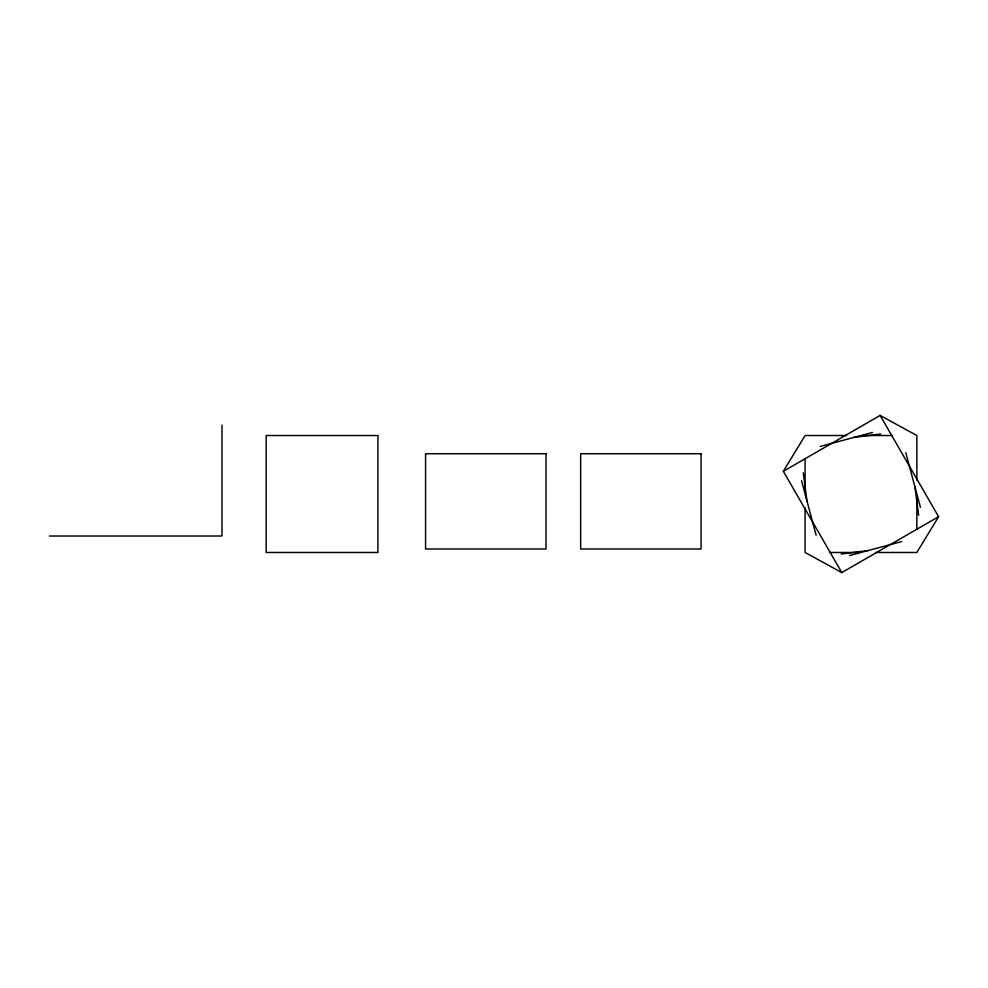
<?xml version="1.0" encoding="UTF-8"?>
<svg xmlns="http://www.w3.org/2000/svg" width="988" height="988" viewBox="0 0 988 988"><rect width="100%" height="100%" fill="white"/><g stroke="black" fill="none" stroke-linecap="round" stroke-linejoin="round"><path stroke-width="1.48" d="M783.336 471.301L880.123 415.417L938.6 516.699L841.813 572.583L783.336 471.301L805.084 435.523L846.42 435.523M938.6 516.699L916.852 552.477L875.516 552.477M820.275 446.428L872.416 432.46M849.519 555.54L901.661 541.572M853.657 437.486L880.666 433.991M841.27 554.009L868.279 550.514M863.265 435.523L892.349 435.523M49.4 536.015L220.88 536.015M829.587 552.477L858.671 552.477M880.123 415.417L916.852 435.523L916.852 480.156M841.813 572.583L805.084 552.477L805.084 507.844M905.798 452.751L920.408 507.313M801.527 480.687L816.137 535.249M914.974 487.01L918.63 515.279M803.306 472.721L806.961 500.99M916.852 497.075L916.852 529.395M805.084 458.605L805.084 490.925M221.991 425.124L221.991 536.015M377.922 435.523L266.167 435.523L266.167 552.477L377.922 552.477L377.922 435.523M545.994 453.714L425.581 453.714L425.581 549.007L545.994 549.007L545.994 453.714M701.072 453.714L580.648 453.714L580.648 549.007L701.072 549.007L701.072 453.714"/></g></svg>
